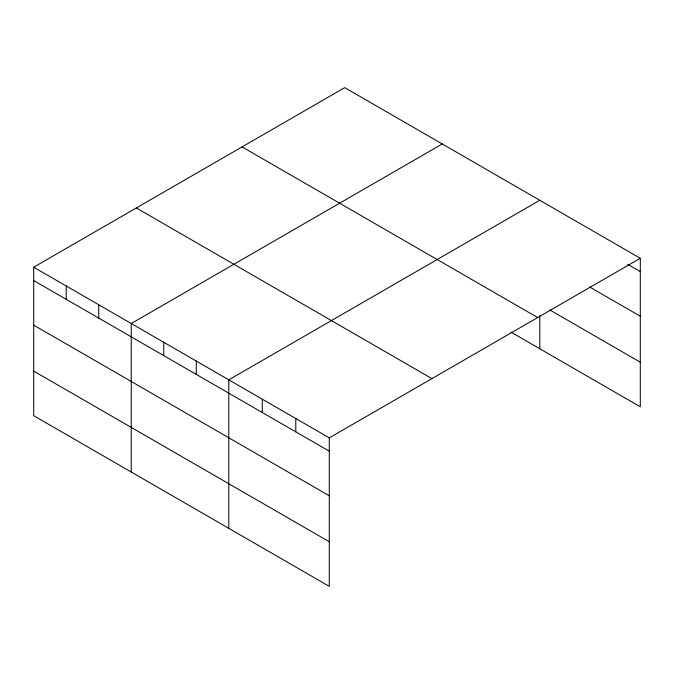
<?xml version="1.0" encoding="UTF-8"?>
<svg xmlns="http://www.w3.org/2000/svg" width="674" height="674" viewBox="0 0 674 674"><rect width="100%" height="100%" fill="white"/><g stroke="black" fill="none" stroke-linecap="round" stroke-linejoin="round"><path stroke-width="1.01" d="M640.3 258.302L344.709 87.645L33.7 267.207L33.7 415.698L329.291 586.355L329.291 437.864L640.3 258.302L640.3 406.793L510.9 332.08M442.254 143.966L131.245 323.52L131.245 472.011M539.798 200.279L228.789 379.841L228.789 528.332M627.62 264.318L640.3 271.639M589.598 286.964L640.3 316.241M549.757 309.914L640.3 362.191M242.076 146.898L537.667 317.555M136.333 207.954L431.924 378.611M33.7 267.207L329.291 437.864M33.7 280.544L329.291 451.192M33.7 325.146L329.291 495.794M33.7 371.096L329.291 541.753M539.798 315.575L539.798 348.77M295.785 418.52L295.785 431.857M262.287 399.185L262.287 412.513M196.277 361.07L196.277 374.399M163.757 342.299L163.757 355.628M98.733 304.749L98.733 318.086M66.212 285.978L66.212 299.315"/></g></svg>
